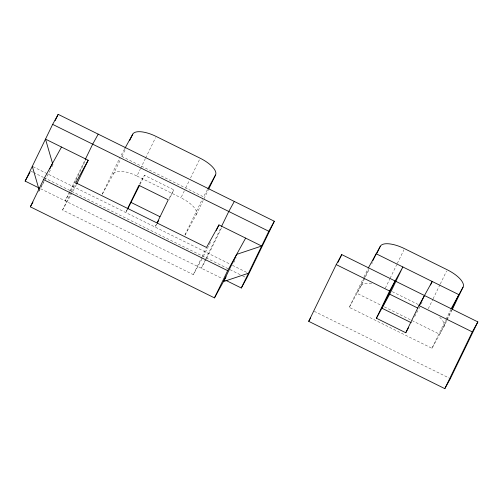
<?xml version="1.0" encoding="UTF-8"?>
<svg xmlns="http://www.w3.org/2000/svg" width="503" height="503" viewBox="0 0 503 503"><rect width="100%" height="100%" fill="white"/><g stroke="black" fill="none" stroke-linecap="round" stroke-linejoin="round"><path stroke-width="0.38" stroke-dasharray="2.52 1.89" d="M39.328 190.543L40.007 189.147M41.359 186.355L43.73 181.47M50.344 170.077L38.209 192.574M52.035 166.587L53.054 164.494M69.59 191.794L65.176 200.898L69.974 192.215M69.93 191.09L84.875 160.275M70.709 190.876L75.463 181.074M75.802 180.376L85.648 160.061M201.992 258.957L193.315 274.663L62.561 209.996L71.017 192.555M71.357 191.857L75.752 182.784M76.355 184.67L72.363 192.24M102.235 194.089L120.06 157.332M102.304 194.139L113.577 173.717L120.777 158.873M121.978 156.395L125.574 148.976M113.577 173.717A21.585 8.287 25.9 0 1 136.935 176.019L140.23 169.215M140.532 168.599L145.329 158.703M145.631 158.087L155.528 137.671M127.058 209.745L125.706 212.536L127.177 209.864M140.029 184.375L144.43 175.302L173.786 189.82L169.046 199.59M156.414 224.263L155.056 227.048L156.534 224.382M185.029 235.052L196.302 214.63A21.585 8.287 25.9 0 0 180.967 197.798L184.563 190.373M185.764 187.902L189.361 180.476M190.562 178.005L199.861 158.829M184.959 235.002L202.784 198.245M196.302 214.63L208.299 189.889M193.315 274.663L201.778 257.222M202.118 256.524L206.513 247.451M210.499 242.358L202.369 258.272M205.35 259.8L201.275 268.2L206.067 259.523M205.689 259.095L220.968 227.582M206.802 258.184L221.748 227.369M233.801 262.535L236.171 257.649M452.084 309.785L443.86 326.749L431.97 348.29L349.245 307.377L363.644 277.687M363.983 276.983L368.441 267.791M364.185 278.505L356.985 293.35L381.525 305.484M364.53 277.801L368.642 269.319M349.245 307.377L361.135 285.836L369.02 269.583M371.761 263.924L372.446 262.509M385.298 288.225L389.794 278.945M390.095 278.329L396.691 264.716M397.295 263.484L403.89 249.878M420.043 306.604L414.233 317.38M421.395 303.812L422.074 302.416M428.292 308.723L432.794 299.442M433.089 298.826L439.993 284.597M440.288 283.981L446.589 270.991M431.97 348.29L445.683 320.015M446.023 319.304L450.82 309.408M446.57 320.128L439.716 334.262L410.97 320.046M446.909 319.418L451.367 310.232M62.561 209.996L71.986 192.926M124.499 149.108L120.745 155.917L203.47 196.83L207.601 189.342M139.639 183.985L144.43 175.302M168.989 198.503L173.786 189.82M392.296 291.683L418.194 304.491M136.935 176.019L180.967 197.798M384.33 306.874L410.266 319.701M33.003 166.688L230.343 264.282M232.449 265.326L247.067 272.551M30.683 171.083L32.789 172.127M33.487 172.472L43.321 177.333M44.025 177.678L229.274 269.3M229.978 269.646L241.918 275.55M242.622 275.896L246.835 277.983M314.249 311.319L448.94 377.935M40.598 188.738L222.345 278.618M361.135 285.836A22.333 8.57 25.9 0 1 372.522 283.799M439.679 317.255A22.333 8.57 25.9 0 1 443.86 326.749"/><path stroke-width="0.75" d="M39.196 188.047L25.15 181.099L52.658 124.373L58.185 114.357L274.336 221.251L246.835 277.983L241.302 287.999L225.853 280.36M55.129 120.657L58.185 114.357M226.08 276.851L214.473 297.883L30.343 206.821L43.541 179.602L61.511 147.046M49.816 168.907L52.526 163.324L45.503 139.13L88.195 160.243L76.695 183.972M85.214 159.577L92.684 144.166L98.211 134.15M129.774 140.318L132.773 134.131A21.585 8.287 25.9 0 1 156.125 136.439L200.156 158.212A21.585 8.287 25.9 0 1 215.498 175.044L208.6 189.266M127.397 209.047L138.897 185.318L168.254 199.836L157.087 222.867M127.548 209.198L139.696 185.073M216.252 230.493L218.956 224.91L261.654 246.03L236.655 254.386L223.458 281.605L248.457 273.242M221.307 226.884L228.777 211.474L234.31 201.458M214.473 297.883L227.67 270.664L245.64 238.108M241.302 287.999L268.809 231.273L274.336 221.251M450.342 378.627L444.815 388.643L308.716 321.335L336.224 264.609L341.751 254.593L477.85 321.901L450.26 378.803M338.01 262.321L341.751 254.593M372.754 260.837L376.181 253.77L458.906 294.676L452.052 308.817M377.03 253.059L380.331 246.256A22.333 8.57 25.9 0 1 404.494 248.639L447.186 269.753A22.333 8.57 25.9 0 1 463.056 287.163L452.26 309.433M376.401 318.223L389.592 291.004L402.865 266.967L389.674 294.18L376.401 318.223L405.751 332.741L408.7 327.396M395.125 280.988L381.928 308.201L411.284 322.719M405.751 332.741L418.949 305.522L432.222 281.479L430.53 284.968M420.08 304.579L420.76 303.183M421.049 302.573L424.482 295.506M444.815 388.643L472.317 331.917L477.85 321.901M25.15 181.099L29.941 172.416M30.343 206.821L32.965 202.074M88.195 160.243L75.752 182.784L206.513 247.451L218.956 224.91M124.876 148.429L132.773 134.131M157.269 223.043L158.747 220.371M207.978 188.663L215.498 175.044M308.716 321.335L310.565 317.997M368.441 267.791L380.331 246.256M451.166 308.704L463.056 287.163M52.658 124.373L268.809 231.273M336.224 264.609L389.592 291.004M418.949 305.522L472.317 331.917M389.674 294.18L417.628 308.006M131.233 202.514L159.891 216.686M43.541 179.602L227.67 270.664M32.305 166.342L38.907 189.071"/></g></svg>
